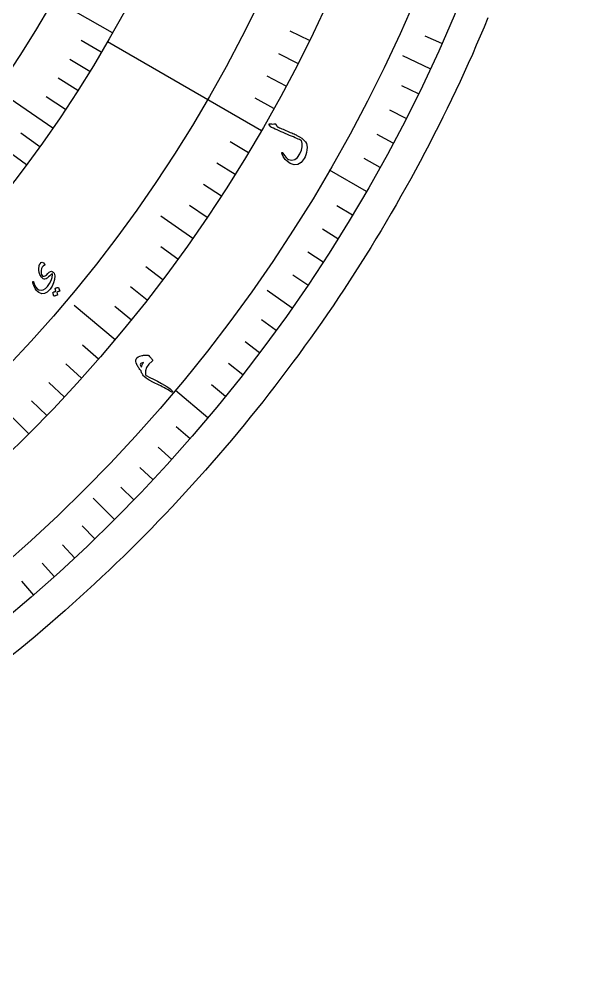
# Model space of a CAD drawing. Header units: millimetres. Extents: x -82 to 82, y -82 to 107.
# Drawn here: x 52.31 to 80.85, y -80.85 to -31.64 of the extents above; entities that cross this region are included whole.
import ezdxf

# ---------------------------------------------------------------- set-up
doc = ezdxf.new("R2010")
doc.units = ezdxf.units.MM
for name, color, linetype in [('CUT_OUTER', 1, 'Continuous'), ('ENGRAVE', 7, 'Continuous'), ('ENGRAVE_FINE', 8, 'Continuous'), ('TEXT', 5, 'Continuous')]:
    doc.layers.add(name, color=color, linetype=linetype)

msp = doc.modelspace()

# ---------------------------------------------------------------- linework, layer by layer
at = {"layer": 'CUT_OUTER'}
msp.add_lwpolyline([(76.2201, -31.5714), (76.0249, -32.0385), (75.8269, -32.5043), (75.626, -32.969), (75.4223, -33.4324), (75.2157, -33.8946), (75.0064, -34.3554), (74.7941, -34.815), (74.5791, -35.2733), (74.3613, -35.7302), (74.1406, -36.1858), (73.9172, -36.6401), (73.691, -37.0929), (73.462, -37.5444), (73.2303, -37.9944), (72.9958, -38.4431), (72.7585, -38.8902), (72.5185, -39.3359), (72.2758, -39.7802), (72.0303, -40.2229), (71.7822, -40.6641), (71.5313, -41.1038), (71.2778, -41.5419), (71.0215, -41.9785), (70.7626, -42.4135), (70.501, -42.8469), (70.2368, -43.2786), (69.9699, -43.7088), (69.7004, -44.1373), (69.4283, -44.5641), (69.1535, -44.9893), (68.8762, -45.4128), (68.5962, -45.8345), (68.3137, -46.2546), (68.0286, -46.6729), (67.741, -47.0894), (67.4507, -47.5042), (67.158, -47.9172), (66.8627, -48.3283), (66.5649, -48.7377), (66.2646, -49.1452), (65.9618, -49.5509), (65.6565, -49.9547), (65.3488, -50.3566), (65.0386, -50.7566), (64.7259, -51.1547), (64.4108, -51.5509), (64.0933, -51.9452), (63.7734, -52.3374), (63.451, -52.7278), (63.1263, -53.1161), (62.7992, -53.5024), (62.4697, -53.8868), (62.1379, -54.2691), (61.8038, -54.6493), (61.4673, -55.0275), (61.1285, -55.4036), (60.7874, -55.7776), (60.444, -56.1496), (60.0983, -56.5194), (59.7504, -56.8871), (59.4002, -57.2526), (59.0478, -57.616), (58.6932, -57.9773), (58.3363, -58.3363), (57.9773, -58.6932), (57.616, -59.0478), (57.2526, -59.4002), (56.8871, -59.7504), (56.5194, -60.0983), (56.1496, -60.444), (55.7776, -60.7874), (55.4036, -61.1285), (55.0275, -61.4673), (54.6493, -61.8038), (54.2691, -62.1379), (53.8868, -62.4697), (53.5024, -62.7992), (53.1161, -63.1263), (52.7278, -63.451), (52.3374, -63.7734), (51.9452, -64.0933)], dxfattribs=at)
at = {"layer": 'ENGRAVE'}
for points in [[(57.0646, -32.332), (55.1696, -31.2583)], [(64.6596, -37.3312), (56.8004, -32.7937)], [(73.275, -34.1687), (71.873, -33.5149)], [(54.0172, -37.2003), (51.5711, -35.5158)], [(70.0182, -40.425), (68.1427, -39.3422)], [(61.1599, -42.8247), (59.5245, -41.6795)], [(66.2284, -46.3737), (64.9613, -45.4864)], [(57.1948, -47.9921), (55.1092, -46.2421)], [(61.9347, -51.9694), (60.2757, -50.5773)], [(52.7944, -52.7944), (51.3826, -51.3826)], [(57.1696, -57.1696), (56.0758, -56.0758)]]:
    msp.add_lwpolyline(points, dxfattribs=at)
for radius in [80.85, 80.85, 78.6844, 74.6625, 74.6625, 71.4862, 65.5875, 65.5875, 62.1225, 55.6875, 55.6875]:
    msp.add_circle((0, 0), radius, dxfattribs=at)
at = {"layer": 'ENGRAVE_FINE'}
for points in [[(67.1062, -32.7299), (66.1274, -32.2525)], [(56.49, -33.3257), (55.4668, -32.7221)], [(73.8602, -32.8847), (73.0123, -32.5072)], [(66.5248, -33.8961), (65.5545, -33.4017)], [(55.8978, -34.3098), (54.8853, -33.6883)], [(55.2881, -35.2838), (54.2867, -34.6447)], [(65.9231, -35.0519), (64.9615, -34.5407)], [(72.6675, -35.4423), (71.8333, -35.0354)], [(54.6612, -36.2474), (53.6711, -35.5908)], [(65.3013, -36.1971), (64.3488, -35.6691)], [(72.0379, -36.7051), (71.2109, -36.2838)], [(53.3562, -38.1423), (52.3898, -37.4514)], [(71.3863, -37.9568), (70.5668, -37.521)], [(52.6785, -39.0729), (51.7243, -38.3652)], [(63.9983, -38.454), (63.0648, -37.8932)], [(70.713, -39.1969), (69.9012, -38.7469)], [(63.3174, -39.5651), (62.3939, -38.988)], [(62.6172, -40.6641), (61.7039, -40.071)], [(61.898, -41.7507), (60.9952, -41.1418)], [(69.302, -41.6408), (68.5064, -41.1628)], [(68.5647, -42.844), (67.7776, -42.3521)], [(60.4032, -43.8855), (59.5222, -43.2454)], [(67.8065, -44.0341), (67.0281, -43.5286)], [(59.6281, -44.933), (58.7584, -44.2776)], [(67.0277, -45.2107), (66.2582, -44.6917)], [(58.8349, -45.9668), (57.9767, -45.2964)], [(58.0237, -46.9866), (57.1773, -46.3013)], [(65.409, -47.5224), (64.6582, -46.9769)], [(64.5697, -48.6567), (63.8284, -48.0982)], [(56.3485, -48.983), (55.5266, -48.2686)], [(63.7107, -49.7762), (62.9793, -49.2048)], [(55.4851, -49.959), (54.6758, -49.2303)], [(54.6047, -50.9197), (53.8083, -50.177)], [(62.8323, -50.8806), (62.111, -50.2965)], [(53.7077, -51.8649), (52.9243, -51.1084)], [(61.0183, -53.0424), (60.3178, -52.4335)], [(60.0833, -54.0992), (59.3935, -53.4782)], [(59.1299, -55.1396), (58.4512, -54.5066)], [(58.1586, -56.1631), (57.491, -55.5184)], [(56.1631, -58.1586), (55.5184, -57.491)], [(55.1396, -59.1299), (54.5066, -58.4512)], [(54.0992, -60.0833), (53.4782, -59.3935)], [(53.0424, -61.0183), (52.4335, -60.3178)]]:
    msp.add_lwpolyline(points, dxfattribs=at)
at = {"layer": 'TEXT'}
for points in [[(65.061, -37.0192), (65.0556, -37.0103), (65.0531, -37.0013), (65.0537, -36.9924), (65.0573, -36.9836), (65.0634, -36.9762), (65.0717, -36.9717), (65.0823, -36.9701), (65.095, -36.9715), (65.1679, -36.9816), (65.2335, -36.9855), (65.292, -36.9832), (65.3433, -36.9746), (65.3607, -36.9733), (65.3767, -36.9792), (65.3911, -36.9922), (65.4041, -37.0124), (65.4095, -37.0236), (65.4148, -37.0344), (65.4199, -37.0447), (65.4249, -37.0544), (65.4295, -37.0636), (65.4337, -37.072), (65.4374, -37.0798), (65.4407, -37.0869), (65.447, -37.0993), (65.4562, -37.1109), (65.4685, -37.1217), (65.4839, -37.1316), (65.5304, -37.154), (65.5815, -37.1777), (65.6373, -37.2028), (65.6976, -37.2291), (65.7624, -37.257), (65.8317, -37.2865), (65.9053, -37.3176), (65.9834, -37.3504), (66.062, -37.382), (66.1355, -37.4122), (66.204, -37.4411), (66.2676, -37.4686), (66.3263, -37.4947), (66.3806, -37.5193), (66.4303, -37.5424), (66.4756, -37.564), (66.6064, -37.6335), (66.7226, -37.7131), (66.824, -37.8028), (66.9106, -37.9028), (66.953, -37.9765), (66.9787, -38.0681), (66.9878, -38.1776), (66.9801, -38.3049), (66.9591, -38.4357), (66.9295, -38.5532), (66.8916, -38.6573), (66.8454, -38.7479), (66.6876, -38.9502), (66.5137, -39.0592), (66.3243, -39.0748), (66.1194, -38.9975), (65.9876, -38.9046), (65.8733, -38.7884), (65.7765, -38.6491), (65.6971, -38.4867), (65.6933, -38.4757), (65.6927, -38.4661), (65.6952, -38.4579), (65.7007, -38.451), (65.7084, -38.4448), (65.716, -38.4411), (65.7234, -38.4399), (65.7307, -38.4411), (65.7404, -38.4447), (65.7488, -38.45), (65.7557, -38.457), (65.7611, -38.4658), (65.8416, -38.5919), (65.9157, -38.6899), (65.9834, -38.7596), (66.0448, -38.8011), (66.2074, -38.8388), (66.3579, -38.8019), (66.4961, -38.6902), (66.6216, -38.5038), (66.7037, -38.3178), (66.7452, -38.1438), (66.7464, -37.9819), (66.7073, -37.8323), (66.6609, -37.8086), (66.606, -37.7821), (66.5427, -37.7527), (66.4709, -37.7204), (66.3905, -37.6853), (66.3011, -37.6475), (66.2028, -37.6069), (66.0955, -37.5636), (65.9856, -37.5177), (65.8776, -37.472), (65.7716, -37.4265), (65.6677, -37.3814), (65.5658, -37.3363), (65.4661, -37.2911), (65.3686, -37.2459), (65.2733, -37.2006), (65.1794, -37.1606), (65.1697, -37.1544), (65.1611, -37.1476), (65.1537, -37.1402), (65.1475, -37.1323)], [(53.5888, -44.1956), (53.5296, -44.2324), (53.4819, -44.2887), (53.4455, -44.3644), (53.4206, -44.4596), (53.4148, -44.5285), (53.421, -44.5951), (53.4391, -44.6594), (53.4691, -44.7213), (53.4769, -44.7316), (53.4867, -44.7401), (53.4986, -44.7471), (53.5126, -44.7524), (53.5671, -44.7555), (53.6275, -44.7347), (53.6937, -44.69), (53.7658, -44.6213), (53.8361, -44.5527), (53.8958, -44.5101), (53.945, -44.4933), (53.9837, -44.5026), (54.0426, -44.5487), (54.0846, -44.6024), (54.1095, -44.664), (54.1174, -44.7333), (54.0995, -44.9181), (54.0534, -45.0934), (53.9794, -45.2588), (53.8774, -45.4141), (53.7367, -45.5591), (53.5935, -45.6351), (53.448, -45.6423), (53.3005, -45.5807), (53.2352, -45.5286), (53.1741, -45.4605), (53.1173, -45.3764), (53.0646, -45.2764), (53.0518, -45.2463), (53.04, -45.2167), (53.0293, -45.1874), (53.0196, -45.1586), (53.0109, -45.1299), (53.0032, -45.1012), (52.9964, -45.0725), (52.9907, -45.0439), (52.9897, -45.0304), (52.9924, -45.0213), (52.9988, -45.0166), (53.0087, -45.0163), (53.0182, -45.0195), (53.0258, -45.0247), (53.0316, -45.0322), (53.0355, -45.0418), (53.0844, -45.1939), (53.1451, -45.3114), (53.218, -45.3941), (53.3031, -45.442), (53.4192, -45.4613), (53.5311, -45.4396), (53.6387, -45.3768), (53.7419, -45.2728), (53.8509, -45.1202), (53.9297, -44.9666), (53.9782, -44.8123), (53.9966, -44.6575), (53.9961, -44.6468), (53.9924, -44.64), (53.9857, -44.6369), (53.9758, -44.6376), (53.9479, -44.6504), (53.9086, -44.6802), (53.8579, -44.7269), (53.7957, -44.7905), (53.7294, -44.8527), (53.6694, -44.8923), (53.6156, -44.9091), (53.568, -44.9032), (53.524, -44.8821), (53.4839, -44.8528), (53.4476, -44.8154), (53.4151, -44.7698), (53.3629, -44.6664), (53.3283, -44.555), (53.3114, -44.4356), (53.3119, -44.3082), (53.3139, -44.2758), (53.3172, -44.2457), (53.3221, -44.2178), (53.3284, -44.1921), (53.336, -44.1686), (53.3448, -44.1474), (53.3546, -44.1285), (53.3656, -44.1118), (53.4207, -44.0566), (53.4773, -44.0416), (53.5357, -44.0668), (53.5956, -44.1324), (53.6079, -44.1548), (53.6109, -44.1727), (53.6045, -44.1863), (53.5888, -44.1956)], [(54.1289, -45.3952), (54.1286, -45.3915), (54.1298, -45.3877), (54.1324, -45.3838), (54.1365, -45.3798), (54.1554, -45.369), (54.1745, -45.3591), (54.1938, -45.3503), (54.2132, -45.3424), (54.233, -45.3355), (54.2533, -45.3295), (54.2742, -45.3245), (54.2956, -45.3205), (54.3009, -45.3207), (54.3053, -45.3225), (54.3087, -45.3258), (54.3111, -45.3307), (54.3665, -45.5073), (54.3663, -45.5107), (54.3637, -45.5138), (54.3587, -45.5166), (54.3513, -45.519), (54.3455, -45.5201), (54.3367, -45.5225), (54.3251, -45.5261), (54.3105, -45.5311), (54.2928, -45.5373), (54.2718, -45.5449), (54.2475, -45.5538), (54.22, -45.564), (54.2615, -45.7024), (54.262, -45.7076), (54.2597, -45.7118), (54.2545, -45.7149), (54.2465, -45.7171), (54.2396, -45.7189), (54.2289, -45.722), (54.2145, -45.7264), (54.1963, -45.7321), (54.1742, -45.7392), (54.1481, -45.7479), (54.1178, -45.7583), (54.0834, -45.7704), (54.079, -45.7709), (54.0757, -45.77), (54.0736, -45.7677), (54.0727, -45.764), (54.0243, -45.5896), (54.024, -45.586), (54.0252, -45.5822), (54.0278, -45.5783), (54.0319, -45.5742), (54.0474, -45.5645), (54.0632, -45.5558), (54.0794, -45.548), (54.0959, -45.5412), (54.1127, -45.5353), (54.1296, -45.5301), (54.1467, -45.5258), (54.164, -45.5223)], [(58.5188, -49.5789), (58.4877, -49.542), (58.4577, -49.5041), (58.4285, -49.4654), (58.4004, -49.4259), (58.3738, -49.3854), (58.3491, -49.344), (58.3265, -49.3016), (58.3059, -49.2583), (58.2737, -49.1737), (58.2558, -49.0994), (58.2521, -49.0352), (58.2628, -48.9811), (58.3001, -48.9167), (58.3636, -48.8645), (58.4532, -48.8244), (58.569, -48.7963), (58.6033, -48.7906), (58.6378, -48.786), (58.6723, -48.7823), (58.7069, -48.7797), (58.7418, -48.778), (58.777, -48.777), (58.8125, -48.7767), (58.8484, -48.7772), (58.8682, -48.7787), (58.8854, -48.7828), (58.8999, -48.7895), (58.9118, -48.7988), (58.9522, -48.8454), (58.9881, -48.8872), (59.0194, -48.9243), (59.0462, -48.9567), (59.0681, -48.9838), (59.0848, -49.0052), (59.0964, -49.0209), (59.1028, -49.0308), (59.1078, -49.0464), (59.1071, -49.0606), (59.1007, -49.0736), (59.0886, -49.0852), (58.9154, -49.2424), (58.8007, -49.4089), (58.7443, -49.5852), (58.7462, -49.7716), (58.7512, -49.7888), (58.7588, -49.8029), (58.7691, -49.8138), (58.782, -49.8216), (58.9695, -49.9109), (59.1619, -50.0071), (59.3593, -50.1101), (59.5616, -50.2198), (59.8276, -50.3748), (60.0086, -50.4988), (60.1045, -50.592), (60.1152, -50.6545), (60.1016, -50.6648), (60.0823, -50.6658), (60.0572, -50.6574), (60.0264, -50.6396), (59.9657, -50.5982), (59.9011, -50.557), (59.8325, -50.5158), (59.7599, -50.4747), (59.6838, -50.4335), (59.6044, -50.3921), (59.5218, -50.3503), (59.4361, -50.3084), (59.1489, -50.1669), (58.928, -50.0469), (58.7731, -49.9487), (58.6842, -49.8724), (58.6482, -49.8306), (58.6168, -49.79), (58.5899, -49.7507), (58.5677, -49.7125), (58.5497, -49.676), (58.5355, -49.6416), (58.5252, -49.6092), (58.5188, -49.5789)], [(58.5348, -49.3892), (58.5439, -49.3607), (58.5546, -49.3317), (58.5669, -49.3021), (58.5809, -49.272), (58.5965, -49.2415), (58.6134, -49.2107), (58.6318, -49.1797), (58.6516, -49.1484), (58.5883, -49.1627), (58.5402, -49.1803), (58.5071, -49.2014), (58.4892, -49.226), (58.4794, -49.265), (58.4838, -49.3052), (58.5023, -49.3466), (58.5348, -49.3892)]]:
    msp.add_lwpolyline(points, close=True, dxfattribs=at)

doc.saveas('drawing.dxf')
